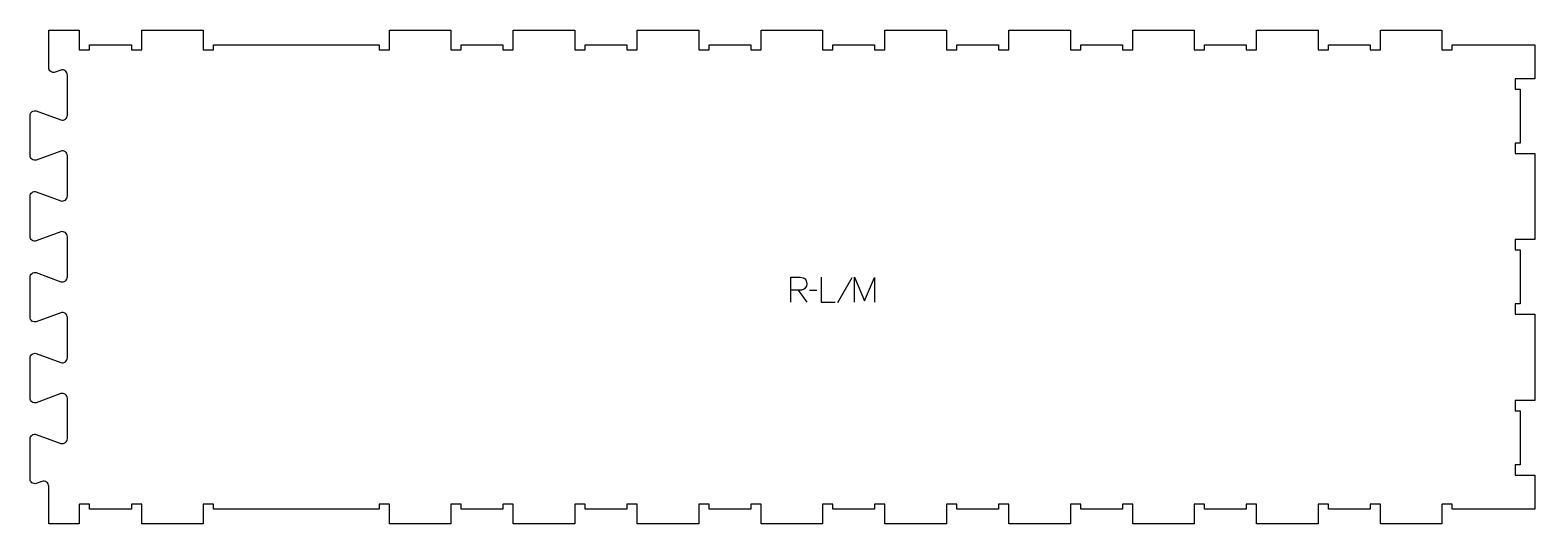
# Model space of a CAD drawing. Header units: millimetres. Extents: x -918 to 904, y -299 to 300.
import ezdxf

# ---------------------------------------------------------------- set-up
doc = ezdxf.new("R2010")
doc.units = ezdxf.units.MM
doc.layers.add('1_ANYTOOL_1MMDEEP_LABELS_S', color=2, linetype='Continuous', true_color=0xffff00)
doc.layers.add('4_ANYTOOL_CUTTHROUGH_OUTSI', color=5, linetype='Continuous', true_color=0x0000ff)

msp = doc.modelspace()

# ---------------------------------------------------------------- linework, layer by layer
at = {"layer": '1_ANYTOOL_1MMDEEP_LABELS_S'}
for p, q in [((12, -15.6), (22.5, -30)), ((34.5, -16.1), (25.7, -16.2)), ((76.9, -0.5), (59.7, -31.2))]:
    msp.add_line(p, q, dxfattribs=at)
for points in [[(3, -30), (3, 0), (14.4, 0), (17.9, -0.5), (19.2, -1.1), (20.3, -2), (21.2, -3.1), (21.8, -4.4), (22.3, -7.8), (21.9, -10.6), (20.5, -13), (19.6, -14.1), (18.5, -14.8), (17.2, -15.3), (15.8, -15.5), (14, -15.6), (12, -15.6), (3.1, -15.6)], [(39.6, 0), (39.6, -30), (56.7, -30)], [(80.3, -30), (80.3, 0), (92.3, -28.4), (104.3, -0.1), (104.3, -30)]]:
    msp.add_lwpolyline(points, dxfattribs=at)
at = {"layer": '4_ANYTOOL_CUTTHROUGH_OUTSI'}
msp.add_lwpolyline([(-895.5, -253.3, 0.522088), (-903.9, -247.4), (-910.7, -250, -0.501976), (-918.1, -244.4), (-918.1, -195.9, -0.501976), (-910.7, -190.4), (-880.9, -201.4, 0.503222), (-872.9, -195.4), (-872.9, -146.9, 0.503225), (-880.9, -141), (-910.7, -152, -0.501976), (-918.1, -146.4), (-918.1, -97.9, -0.501976), (-910.7, -92.4), (-880.9, -103.4, 0.503222), (-872.9, -97.4), (-872.9, -48.9, 0.503225), (-880.9, -43), (-910.7, -54, -0.501976), (-918.1, -48.4), (-918.1, 0.1, -0.501976), (-910.7, 5.6), (-880.9, -5.4, 0.503222), (-872.9, 0.6), (-872.9, 49.1, 0.503225), (-880.9, 55), (-910.7, 44, -0.501976), (-918.1, 49.6), (-918.1, 98.1, -0.501976), (-910.7, 103.6), (-880.9, 92.6, 0.503222), (-872.9, 98.6), (-872.9, 147.1, 0.503225), (-880.9, 153), (-910.7, 142, -0.501976), (-918.1, 147.6), (-918.1, 196.1, -0.501976), (-910.7, 201.6), (-880.9, 190.6, 0.503222), (-872.9, 196.6), (-872.9, 245.1, 0.503225), (-880.9, 251), (-887.7, 248.5, -0.522087), (-895.5, 253.9), (-895.5, 299.6), (-858.5, 299.6), (-858.5, 275.8, 0.414214), (-858.2, 275.6), (-846.2, 275.6, 0.414214), (-846, 275.8), (-846, 281.6), (-795.5, 281.6), (-795.5, 275.8, 0.414214), (-795.2, 275.6), (-783.2, 275.6, 0.414214), (-783, 275.8), (-783, 299.6), (-708.5, 299.6), (-708.5, 275.8, 0.414214), (-708.2, 275.6), (-696.2, 275.6, 0.414214), (-696, 275.8), (-696, 281.6), (-495.5, 281.6), (-495.5, 275.8, 0.414214), (-495.2, 275.6), (-483.2, 275.6, 0.414214), (-483, 275.8), (-483, 299.6), (-408.5, 299.6), (-408.5, 275.8, 0.414214), (-408.2, 275.6), (-396.2, 275.6, 0.414214), (-396, 275.8), (-396, 281.6), (-345.5, 281.6), (-345.5, 275.8, 0.414214), (-345.2, 275.6), (-333.2, 275.6, 0.414214), (-333, 275.8), (-333, 299.6), (-258.5, 299.6), (-258.5, 275.8, 0.414214), (-258.2, 275.6), (-246.2, 275.6, 0.414214), (-246, 275.8), (-246, 281.6), (-195.5, 281.6), (-195.5, 275.8, 0.414214), (-195.2, 275.6), (-183.2, 275.6, 0.414214), (-183, 275.8), (-183, 299.6), (-108.5, 299.6), (-108.5, 275.8, 0.414214), (-108.2, 275.6), (-96.2, 275.6, 0.414214), (-96, 275.8), (-96, 281.6), (-45.5, 281.6), (-45.5, 275.8, 0.414214), (-45.2, 275.6), (-33.2, 275.6, 0.414214), (-33, 275.8), (-33, 299.6), (41.5, 299.6), (41.5, 275.8, 0.414214), (41.8, 275.6), (53.8, 275.6, 0.414214), (54, 275.8), (54, 281.6), (104.5, 281.6), (104.5, 275.8, 0.414214), (104.8, 275.6), (116.8, 275.6, 0.414214), (117, 275.8), (117, 299.6), (191.5, 299.6), (191.5, 275.8, 0.414214), (191.8, 275.6), (203.8, 275.6, 0.414214), (204, 275.8), (204, 281.6), (254.5, 281.6), (254.5, 275.8, 0.414214), (254.8, 275.6), (266.8, 275.6, 0.414214), (267, 275.8), (267, 299.6), (341.5, 299.6), (341.5, 275.8, 0.414214), (341.8, 275.6), (353.8, 275.6, 0.414214), (354, 275.8), (354, 281.6), (404.5, 281.6), (404.5, 275.8, 0.414214), (404.8, 275.6), (416.8, 275.6, 0.414214), (417, 275.8), (417, 299.6), (491.5, 299.6), (491.5, 275.8, 0.414214), (491.8, 275.6), (503.8, 275.6, 0.414214), (504, 275.8), (504, 281.6), (554.5, 281.6), (554.5, 275.8, 0.414214), (554.8, 275.6), (566.8, 275.6, 0.414214), (567, 275.8), (567, 299.6), (641.5, 299.6), (641.5, 275.8, 0.414214), (641.8, 275.6), (653.8, 275.6, 0.414214), (654, 275.8), (654, 281.6), (704.5, 281.6), (704.5, 275.8, 0.414214), (704.8, 275.6), (716.8, 275.6, 0.414214), (717, 275.8), (717, 299.6), (791.5, 299.6), (791.5, 275.8, 0.414214), (791.8, 275.6), (803.8, 275.6, 0.414214), (804, 275.8), (804, 281.6), (904, 281.6), (904, 240.5), (880.3, 240.5, 0.414214), (880, 240.2), (880, 228.2, 0.414214), (880.3, 228), (886, 228), (886, 162.5), (880.3, 162.5, 0.414214), (880, 162.2), (880, 150.2, 0.414214), (880.3, 150), (904, 150), (904, 45.6), (880.3, 45.6, 0.414214), (880, 45.3), (880, 33.3, 0.414214), (880.3, 33.1), (886, 33.1), (886, -32.4), (880.3, -32.4, 0.414214), (880, -32.7), (880, -44.7, 0.414214), (880.3, -44.9), (904, -44.9), (904, -149.3), (880.3, -149.3, 0.414214), (880, -149.6), (880, -161.6, 0.414214), (880.3, -161.8), (886, -161.8), (886, -227.3), (880.3, -227.3, 0.414214), (880, -227.6), (880, -239.6, 0.414214), (880.3, -239.8), (904, -239.8), (904, -280.9), (804, -280.9), (804, -275.2, 0.414214), (803.8, -274.9), (791.8, -274.9, 0.414214), (791.5, -275.2), (791.5, -298.9), (717, -298.9), (717, -275.2, 0.414214), (716.8, -274.9), (704.8, -274.9, 0.414214), (704.5, -275.2), (704.5, -280.9), (654, -280.9), (654, -275.2, 0.414214), (653.8, -274.9), (641.8, -274.9, 0.414214), (641.5, -275.2), (641.5, -298.9), (567, -298.9), (567, -275.2, 0.414214), (566.8, -274.9), (554.8, -274.9, 0.414214), (554.5, -275.2), (554.5, -280.9), (504, -280.9), (504, -275.2, 0.414214), (503.8, -274.9), (491.8, -274.9, 0.414214), (491.5, -275.2), (491.5, -298.9), (417, -298.9), (417, -275.2, 0.414214), (416.8, -274.9), (404.8, -274.9, 0.414214), (404.5, -275.2), (404.5, -280.9), (354, -280.9), (354, -275.2, 0.414214), (353.8, -274.9), (341.8, -274.9, 0.414214), (341.5, -275.2), (341.5, -298.9), (267, -298.9), (267, -275.2, 0.414214), (266.8, -274.9), (254.8, -274.9, 0.414214), (254.5, -275.2), (254.5, -280.9), (204, -280.9), (204, -275.2, 0.414214), (203.8, -274.9), (191.8, -274.9, 0.414214), (191.5, -275.2), (191.5, -298.9), (117, -298.9), (117, -275.2, 0.414214), (116.8, -274.9), (104.8, -274.9, 0.414214), (104.5, -275.2), (104.5, -280.9), (54, -280.9), (54, -275.2, 0.414214), (53.8, -274.9), (41.8, -274.9, 0.414214), (41.5, -275.2), (41.5, -298.9), (-33, -298.9), (-33, -275.2, 0.414214), (-33.2, -274.9), (-45.2, -274.9, 0.414214), (-45.5, -275.2), (-45.5, -280.9), (-96, -280.9), (-96, -275.2, 0.414214), (-96.2, -274.9), (-108.2, -274.9, 0.414214), (-108.5, -275.2), (-108.5, -298.9), (-183, -298.9), (-183, -275.2, 0.414214), (-183.2, -274.9), (-195.2, -274.9, 0.414214), (-195.5, -275.2), (-195.5, -280.9), (-246, -280.9), (-246, -275.2, 0.414214), (-246.2, -274.9), (-258.2, -274.9, 0.414214), (-258.5, -275.2), (-258.5, -298.9), (-333, -298.9), (-333, -275.2, 0.414214), (-333.2, -274.9), (-345.2, -274.9, 0.414214), (-345.5, -275.2), (-345.5, -280.9), (-396, -280.9), (-396, -275.2, 0.414214), (-396.2, -274.9), (-408.2, -274.9, 0.414214), (-408.5, -275.2), (-408.5, -298.9), (-483, -298.9), (-483, -275.2, 0.414214), (-483.2, -274.9), (-495.2, -274.9, 0.414214), (-495.5, -275.2), (-495.5, -280.9), (-696, -280.9), (-696, -275.2, 0.414214), (-696.2, -274.9), (-708.2, -274.9, 0.414214), (-708.5, -275.2), (-708.5, -298.9), (-783, -298.9), (-783, -275.2, 0.414214), (-783.2, -274.9), (-795.2, -274.9, 0.414214), (-795.5, -275.2), (-795.5, -280.9), (-846, -280.9), (-846, -275.2, 0.414214), (-846.2, -274.9), (-858.2, -274.9, 0.414214), (-858.5, -275.2), (-858.5, -298.9), (-895.5, -298.9)], format="xyb", close=True, dxfattribs=at)

doc.saveas('drawing.dxf')
